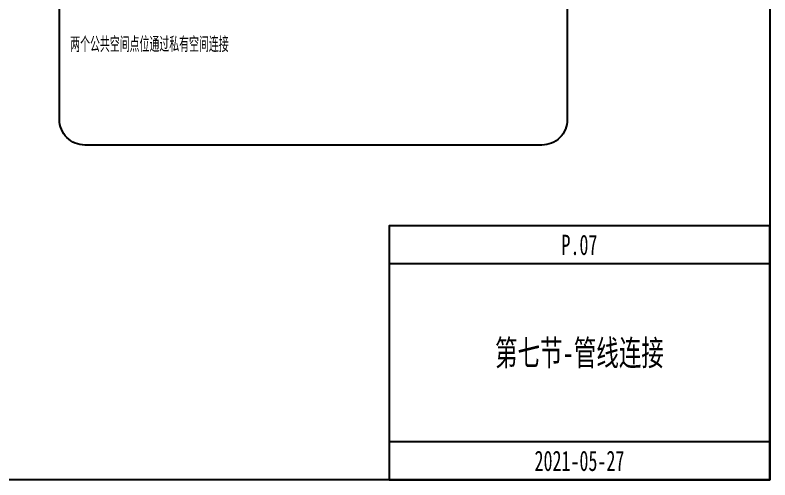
# Model space of a CAD drawing. Header units: millimetres. Extents: x -99490 to 495010, y -402480 to 18020.
# Drawn here: x 197760 to 495010, y -402480 to -219597 of the extents above; entities that cross this region are included whole.
import ezdxf
from ezdxf.enums import TextEntityAlignment as Align

# ---------------------------------------------------------------- set-up
doc = ezdxf.new("R2010")
doc.units = ezdxf.units.MM
doc.header["$LTSCALE"] = 1000
for name, color, linetype in [('C-SHET-SHET', 144, 'Continuous'), ('E-UNIV-DIAG', 2, 'Continuous'), ('E-UNIV-NOTE', 6, 'Continuous')]:
    doc.layers.add(name, color=color, linetype=linetype)
doc.styles.add('TH-STYLE1', font='Stfangso_0.ttf', dxfattribs={"width": 0.65})
doc.styles.add('TH-STYLE3', font='tssdeng.shx', dxfattribs={"width": 0.65, "bigfont": 'tssdchn.shx'})

msp = doc.modelspace()

# ---------------------------------------------------------------- linework, layer by layer
at = {"layer": 'C-SHET-SHET'}
for points in [[(-99490, 18020), (495010, 18020), (495010, -402480), (-99490, -402480)], [(345010, -402480), (495010, -402480), (495010, -302480), (345010, -302480)]]:
    msp.add_lwpolyline(points, close=True, dxfattribs=at)
for points in [[(495010, -317480), (345010, -317480)], [(495010, -387480), (345010, -387480)]]:
    msp.add_lwpolyline(points, dxfattribs=at)
at = {"layer": 'E-UNIV-DIAG', "color": 1}
msp.add_lwpolyline([(405232, -270715), (225232, -270715, -0.4142136), (215232, -260715), (215232, -168715, -0.4142136), (225232, -158715), (405232, -158715, -0.4142136), (415232, -168715), (415232, -260715, -0.4142136)], format="xyb", close=True, dxfattribs=at)

# ---------------------------------------------------------------- texts
at = {"layer": 'E-UNIV-NOTE', "style": 'TH-STYLE3', "width": 0.65}
msp.add_text('两个公共空间点位通过私有空间连接', height=6000, dxfattribs=at).set_placement((219473, -231138), align=Align.MIDDLE_LEFT)
at = {"layer": 'E-UNIV-NOTE', "style": 'TH-STYLE1', "width": 0.65}
for s, height, p in [('P.07', 8000, (420010, -309980)), ('第七节-管线连接', 10000, (420010, -352480)), ('2021-05-27', 8000, (420010, -394980))]:
    msp.add_text(s, height=height, dxfattribs=at).set_placement(p, align=Align.MIDDLE_CENTER)

doc.saveas('drawing.dxf')
